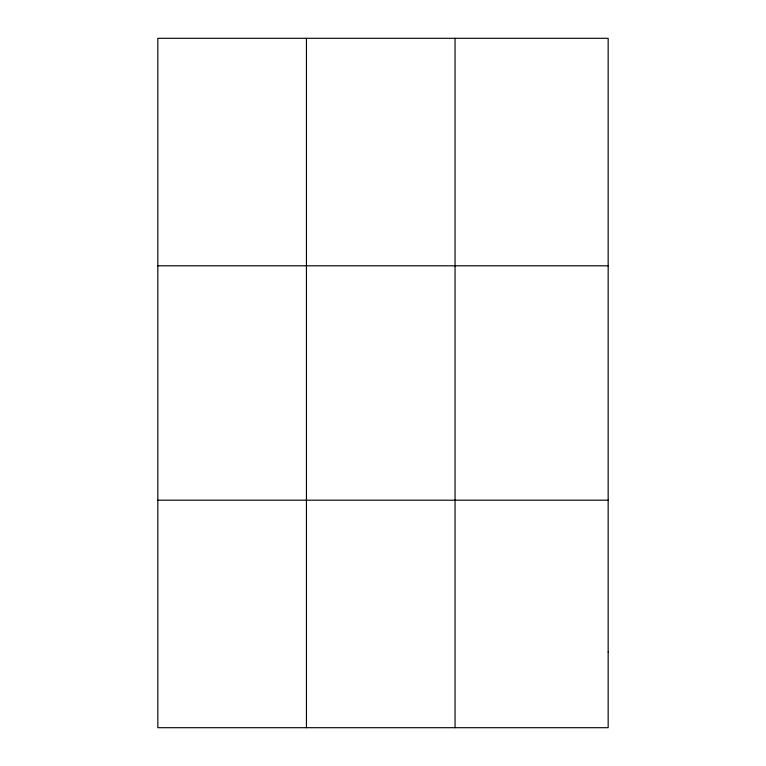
<?xml version="1.0" encoding="UTF-8"?>
<svg xmlns="http://www.w3.org/2000/svg" width="766" height="766" viewBox="0 0 766 766"><rect width="100%" height="100%" fill="white"/><g stroke="black" fill="none" stroke-linecap="round" stroke-linejoin="round"><path stroke-width="1.15" d="M306.448 38.3L306.448 727.7M455.052 38.3L455.052 727.7M157.834 265.802L608.166 265.802M157.834 500.198L608.166 500.198M608.166 651.866L608.166 727.7L157.834 727.7L157.834 38.3L608.166 38.3L608.166 651.866"/></g></svg>
